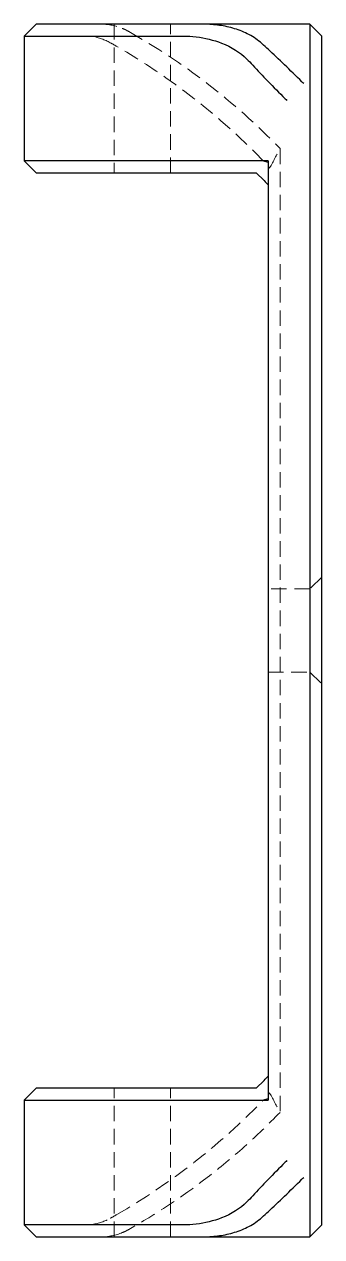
# Model space of a CAD drawing. Header units: millimetres. Extents: x 53 to 235, y 7 to 170.
# Drawn here: x 210.7 to 235.3, y 7 to 107 of the extents above.
import ezdxf

# ---------------------------------------------------------------- set-up
doc = ezdxf.new("R2010")
doc.units = ezdxf.units.MM
doc.linetypes.add('HIDDEN', pattern=[1.905, 1.27, -0.635])

msp = doc.modelspace()

# ---------------------------------------------------------------- linework, layer by layer
at = {"color": 7, "linetype": 'Continuous', "lineweight": 25}
for p, q in [((211.73, 107), (210.75, 106.02)), ((215.49, 107), (211.73, 107)), ((224.4, 107), (215.49, 107)), ((234.27, 107), (225.55, 107)), ((234.27, 107), (234.27, 102.1)), ((235.25, 106.02), (234.27, 107)), ((210.75, 106.02), (210.75, 95.73)), ((210.75, 106.02), (214.93, 106.02)), ((214.93, 106.02), (223.84, 106.02)), ((235.25, 102.1), (235.25, 106.02)), ((234.27, 102.1), (234.27, 11.9)), ((235.25, 11.9), (235.25, 102.1)), ((210.75, 95.73), (211.73, 94.75)), ((214.93, 95.73), (210.75, 95.73)), ((229.58, 95.73), (214.93, 95.73)), ((230.84, 95.73), (229.58, 95.73)), ((230.84, 95.73), (230.84, 18.27)), ((211.73, 94.75), (215.49, 94.75)), ((215.49, 94.75), (229.86, 94.75)), ((229.86, 94.75), (230.51, 94.1)), ((211.73, 19.25), (210.75, 18.27)), ((215.49, 19.25), (211.73, 19.25)), ((229.86, 19.25), (215.49, 19.25)), ((229.86, 19.25), (230.51, 19.9)), ((210.75, 18.27), (210.75, 7.98)), ((210.75, 18.27), (214.93, 18.27)), ((214.93, 18.27), (229.58, 18.27)), ((229.58, 18.27), (230.84, 18.27)), ((234.27, 11.9), (234.27, 7)), ((235.25, 7.98), (235.25, 11.9)), ((210.75, 7.98), (211.73, 7)), ((214.93, 7.98), (210.75, 7.98)), ((211.73, 7), (215.49, 7)), ((223.84, 7.98), (214.93, 7.98)), ((215.49, 7), (224.4, 7)), ((225.55, 7), (234.27, 7)), ((234.27, 7), (235.25, 7.98))]:
    msp.add_line(p, q, dxfattribs=at)
at = {"color": 7, "linetype": 'HIDDEN', "lineweight": 18}
for p, q in [((218.14, 107), (218.14, 94.75)), ((222.8, 94.75), (222.8, 107)), ((231.82, 96.74), (231.82, 17.26)), ((230.84, 93.76), (230.84, 95.62)), ((235.25, 61.41), (234.27, 60.43)), ((234.27, 60.43), (230.84, 60.43)), ((230.84, 53.57), (234.27, 53.57)), ((234.27, 53.57), (235.25, 52.59)), ((218.14, 7), (218.14, 19.25)), ((222.8, 7), (222.8, 19.25))]:
    msp.add_line(p, q, dxfattribs=at)
for start_param, end_param in [(2.64797, 2.64869), (3.63449, 3.63521)]:
    msp.add_ellipse((581, 57), major_axis=(397.47, 0), ratio=0.20264, start_param=start_param, end_param=end_param, dxfattribs=at)
for points in [[(217.13, 107), (217.71, 107), (218.28, 106.89), (218.82, 106.66)], [(218.82, 106.66), (219, 106.59), (219.19, 106.5), (219.37, 106.39)], [(217.83, 105.48), (217.38, 105.73), (216.88, 105.9), (216.36, 105.98)], [(218.36, 105.17), (218.19, 105.28), (218.01, 105.38), (217.83, 105.48)], [(230.44, 95.73), (226.88, 99.42), (222.8, 102.62), (218.36, 105.17)], [(230.98, 95.16), (231.26, 95.69), (231.54, 96.22), (231.82, 96.74)], [(230.44, 95.73), (230.58, 95.69), (230.71, 95.65), (230.84, 95.62)], [(230.84, 95.31), (230.89, 95.26), (230.93, 95.21), (230.98, 95.16)], [(218.36, 8.83), (222.8, 11.38), (226.88, 14.58), (230.44, 18.27)], [(230.84, 18.38), (230.71, 18.35), (230.58, 18.31), (230.44, 18.27)], [(230.84, 18.69), (230.89, 18.74), (230.93, 18.79), (230.98, 18.84)], [(230.98, 18.84), (231.26, 18.31), (231.54, 17.78), (231.82, 17.26)], [(216.36, 8.02), (216.88, 8.1), (217.38, 8.27), (217.83, 8.52)], [(217.83, 8.52), (218.01, 8.62), (218.19, 8.72), (218.36, 8.83)], [(218.82, 7.34), (218.28, 7.11), (217.71, 7), (217.13, 7)], [(219.37, 7.61), (219.19, 7.5), (219, 7.41), (218.82, 7.34)]]:
    msp.add_open_spline(points, degree=3, dxfattribs=at)
at = {"color": 7, "linetype": 'Continuous', "lineweight": 25}
for points in [[(225.55, 107), (225.17, 107), (224.79, 107), (224.4, 107)], [(223.84, 106.02), (224.2, 106.02), (224.56, 106), (224.91, 105.96)], [(230.87, 104.91), (230.68, 105.08), (230.5, 105.24), (230.33, 105.4)], [(229.07, 104.15), (229.24, 103.98), (229.41, 103.81), (229.58, 103.62)], [(233.62, 102.25), (232.66, 103.22), (231.69, 104.15), (230.87, 104.91)], [(229.58, 103.62), (230.33, 102.8), (231.27, 101.83), (232.24, 100.86)], [(233.77, 102.1), (233.76, 102.11), (233.64, 102.23), (233.62, 102.25)], [(232.24, 100.86), (232.25, 100.85), (232.37, 100.73), (232.39, 100.71)], [(230.51, 94.1), (230.63, 93.98), (230.74, 93.87), (230.84, 93.76)], [(230.51, 19.9), (230.63, 20.02), (230.74, 20.13), (230.84, 20.24)], [(232.24, 13.14), (231.27, 12.17), (230.33, 11.2), (229.58, 10.38)], [(232.39, 13.29), (232.37, 13.27), (232.25, 13.15), (232.24, 13.14)], [(230.87, 9.09), (231.69, 9.85), (232.66, 10.78), (233.62, 11.75)], [(233.62, 11.75), (233.64, 11.77), (233.76, 11.89), (233.77, 11.9)], [(229.58, 10.38), (229.41, 10.19), (229.24, 10.02), (229.07, 9.85)], [(230.33, 8.6), (230.5, 8.76), (230.68, 8.92), (230.87, 9.09)], [(224.91, 8.04), (224.56, 8), (224.2, 7.98), (223.84, 7.98)], [(224.4, 7), (224.79, 7), (225.17, 7), (225.55, 7)]]:
    msp.add_open_spline(points, degree=3, dxfattribs=at)
for points, knots in [([(230.33, 105.4), (230, 105.7), (229.64, 105.94), (228.88, 106.35), (228.48, 106.51), (227.67, 106.76), (227.25, 106.85), (226.4, 106.97), (225.98, 107), (225.55, 107)], [0, 0, 0, 0, 0.25, 0.25, 0.5, 0.5, 0.75, 0.75, 1, 1, 1, 1]), ([(224.91, 105.96), (225.64, 105.87), (227.29, 105.47), (228.56, 104.66), (229.07, 104.15)], [-1.40733, -1.40733, -1.40733, -1.40733, -1.065988, -0.610865, -0.610865, -0.610865, -0.610865]), ([(229.07, 9.85), (228.56, 9.34), (227.29, 8.53), (225.64, 8.13), (224.91, 8.04)], [0.610865, 0.610865, 0.610865, 0.610865, 1.065988, 1.40733, 1.40733, 1.40733, 1.40733]), ([(225.55, 7), (225.98, 7), (226.41, 7.03), (227.25, 7.15), (227.67, 7.24), (228.48, 7.49), (228.88, 7.65), (229.64, 8.06), (230, 8.3), (230.33, 8.6)], [0, 0, 0, 0, 0.25, 0.25, 0.5, 0.5, 0.75, 0.75, 1, 1, 1, 1])]:
    msp.add_open_spline(points, degree=3, knots=knots, dxfattribs=at)
at = {"color": 7, "linetype": 'HIDDEN', "lineweight": 18}
for points, knots in [([(219.37, 106.39), (221.57, 105.15), (223.73, 103.73), (227.9, 100.51), (229.91, 98.73), (231.82, 96.74)], [0, 0, 0, 0, 0.5, 0.5, 1, 1, 1, 1]), ([(231.82, 17.26), (230.86, 16.27), (229.88, 15.32), (227.87, 13.53), (226.85, 12.68), (223.72, 10.27), (221.57, 8.85), (219.37, 7.61)], [0, 0, 0, 0, 0.25, 0.25, 0.5, 0.5, 1, 1, 1, 1])]:
    msp.add_open_spline(points, degree=3, knots=knots, dxfattribs=at)

doc.saveas('drawing.dxf')
